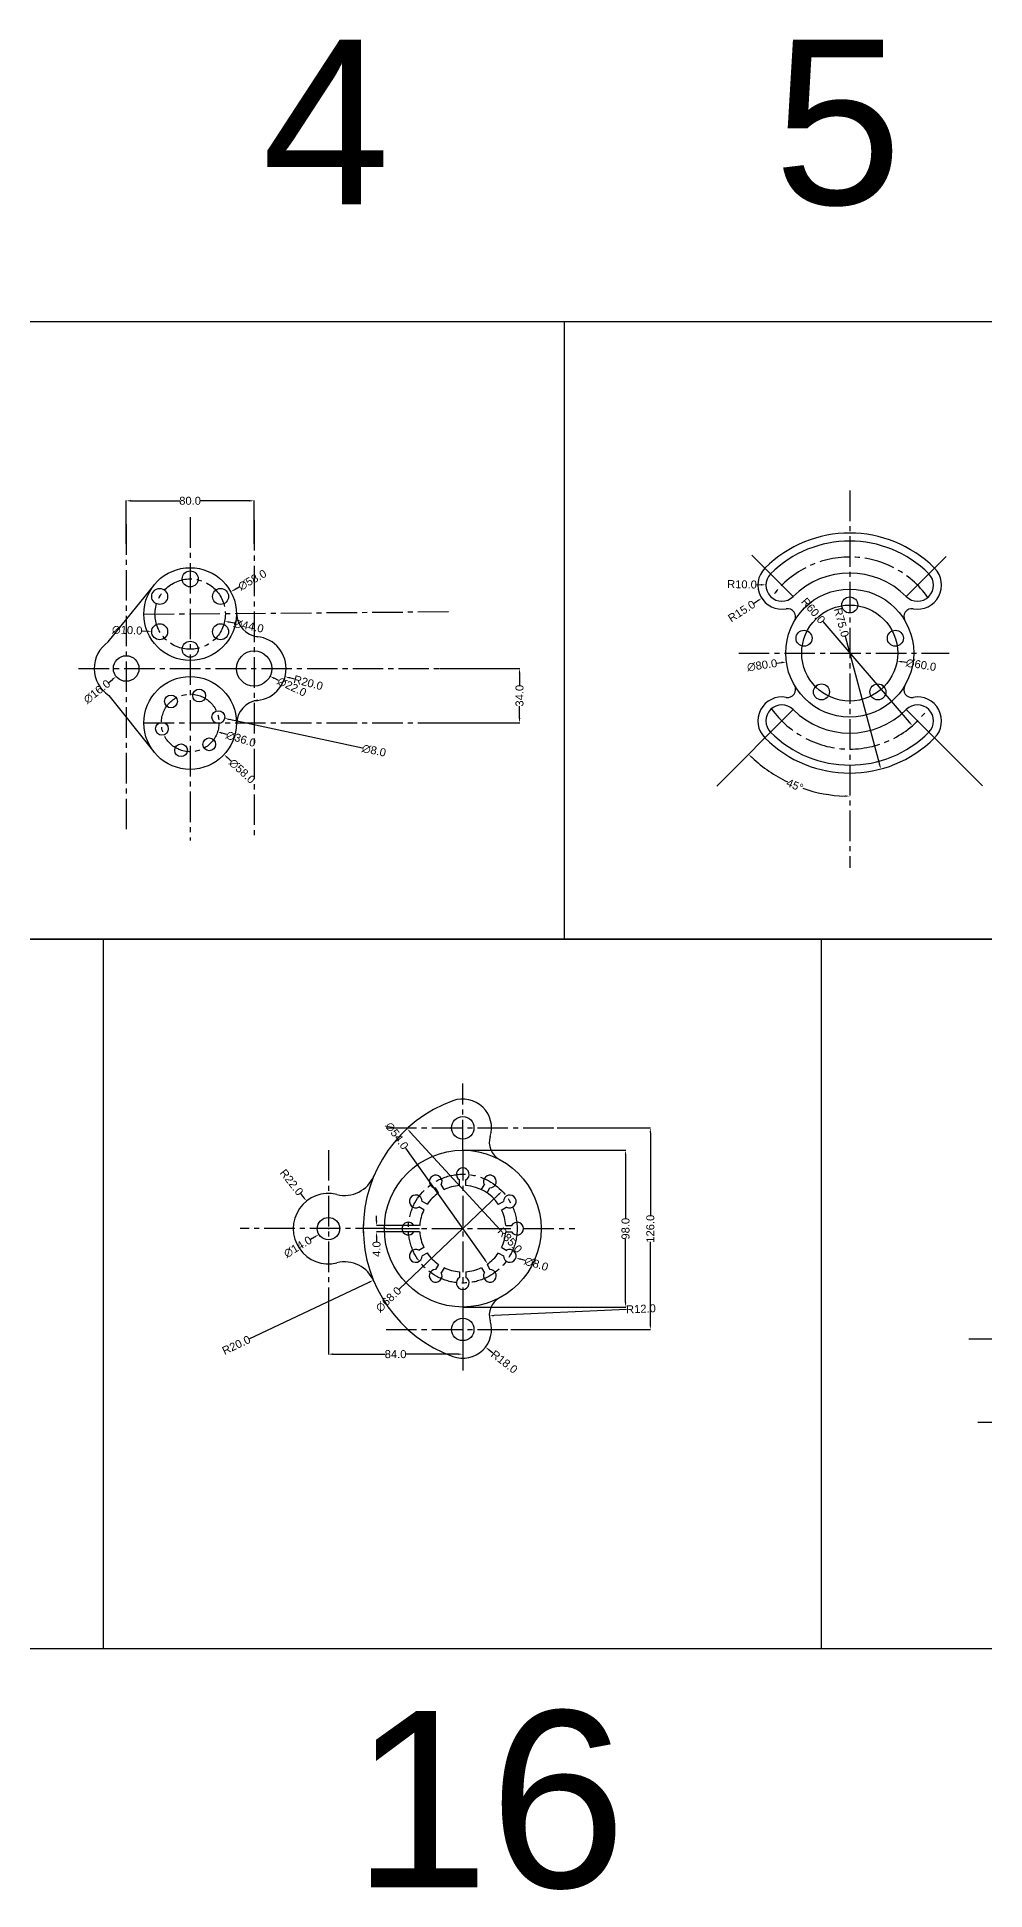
# Model space of a CAD drawing. Header units: millimetres. Extents: x 27 to 4233, y 1813 to 2971.
# Drawn here: x 1288 to 1880, y 1813 to 2971 of the extents above; entities that cross this region are included whole.
import ezdxf

# ---------------------------------------------------------------- set-up
doc = ezdxf.new("R2010")
doc.units = ezdxf.units.MM
doc.linetypes.add('CENTER2', pattern=[28.575, 19.05, -3.175, 3.175, -3.175])
doc.styles.get("Standard").update_dxf_attribs({"font": 'arial.ttf'})
doc.dimstyles.get("Standard").update_dxf_attribs({"dimtxt": 5, "dimasz": 3, "dimexe": 0.18, "dimexo": 0.0625, "dimgap": 0.09, "dimtad": 0, "dimdec": 1, "dimzin": 0, "dimdsep": 46, "dimtxsty": 'Standard', "dimcen": 0.09, "dimadec": 0, "dimazin": 0, "dimtfac": 1, "dimtdec": 1, "dimtofl": 0, "dimtmove": 0, "dimatfit": 3, "dimfxl": 1, "dimtolj": 1, "dimtzin": 0, "dimarcsym": 0})

# ---------------------------------------------------------------- blocks, each defined once
blk = doc.blocks.new('*D97')
at = {"color": 0, "lineweight": -2, "transparency": 16777216}
for p, q in [((1610.7, 2275.2), (1655.8, 2275.2)), ((1655.7, 2272.2), (1655.7, 2232.8)), ((1655.7, 2180.2), (1655.7, 2219.7)), ((1610.7, 2177.2), (1655.8, 2177.2))]:
    blk.add_line(p, q, dxfattribs=at)
at = {"color": 0, "transparency": 16777216}
for points in [[(1655.2, 2272.2), (1656.2, 2272.2), (1655.7, 2275.2)], [(1655.2, 2180.2), (1656.2, 2180.2), (1655.7, 2177.2)]]:
    blk.add_solid(points, dxfattribs=at)
at = {"layer": 'Defpoints', "color": 0, "transparency": 16777216}
for p in [(1610.7, 2275.2), (1610.7, 2177.2), (1655.7, 2177.2)]:
    blk.add_point(p, dxfattribs=at)
at = {"color": 0, "transparency": 16777216, "insert": (1655.7, 2226.2), "char_height": 5, "attachment_point": 5, "rotation": 90}
blk.add_mtext('\\A1;98.0', dxfattribs=at)
blk = doc.blocks.new('*D98')
at = {"color": 0, "lineweight": -2, "transparency": 16777216}
for p, q in [((1612.9, 2289.2), (1671.4, 2289.2)), ((1671.2, 2286.2), (1671.2, 2234.5)), ((1671.2, 2166.2), (1671.2, 2218)), ((1612.9, 2163.2), (1671.4, 2163.2))]:
    blk.add_line(p, q, dxfattribs=at)
at = {"color": 0, "transparency": 16777216}
for points in [[(1670.7, 2286.2), (1671.7, 2286.2), (1671.2, 2289.2)], [(1670.7, 2166.2), (1671.7, 2166.2), (1671.2, 2163.2)]]:
    blk.add_solid(points, dxfattribs=at)
at = {"layer": 'Defpoints', "color": 0, "transparency": 16777216}
for p in [(1612.9, 2289.2), (1612.9, 2163.2), (1671.2, 2163.2)]:
    blk.add_point(p, dxfattribs=at)
at = {"color": 0, "transparency": 16777216, "insert": (1671.2, 2226.2), "char_height": 5, "attachment_point": 5, "rotation": 90}
blk.add_mtext('\\A1;126.0', dxfattribs=at)
blk = doc.blocks.new('*D99')
at = {"color": 0, "lineweight": -2, "transparency": 16777216}
blk.add_line((1514.2, 2188.4), (1576.3, 2247.6), dxfattribs=at)
at = {"color": 0, "transparency": 16777216}
blk.add_solid([(1576, 2248), (1576.7, 2247.3), (1578.5, 2249.7)], dxfattribs=at)
at = {"layer": 'Defpoints', "color": 0, "transparency": 16777216}
for p in [(1578.5, 2249.7), (1529.3, 2202.8)]:
    blk.add_point(p, dxfattribs=at)
at = {"color": 0, "transparency": 16777216, "insert": (1507.5, 2182), "char_height": 5, "attachment_point": 5, "rotation": 43.6597}
blk.add_mtext('\\A1;∅68.0', dxfattribs=at)
blk = doc.blocks.new('*D100')
at = {"color": 0, "lineweight": -2, "transparency": 16777216}
blk.add_line((1518.1, 2276.6), (1567.8, 2206.7), dxfattribs=at)
at = {"color": 0, "transparency": 16777216}
blk.add_solid([(1568.2, 2207), (1567.4, 2206.4), (1569.5, 2204.2)], dxfattribs=at)
at = {"layer": 'Defpoints', "color": 0, "transparency": 16777216}
for p in [(1538.3, 2248.2), (1569.5, 2204.2)]:
    blk.add_point(p, dxfattribs=at)
at = {"color": 0, "transparency": 16777216, "insert": (1512.7, 2284.2), "char_height": 5, "attachment_point": 5, "rotation": 305.4047}
blk.add_mtext('\\A1;∅54.0', dxfattribs=at)
blk = doc.blocks.new('*U101')
for p, q in [((-5.5, 2), (-1.9, 2)), ((-5.5, -2), (-1.9, -2))]:
    blk.add_line(p, q)
blk.add_arc((1.5, 0), 4, 210, 150)
blk = doc.blocks.new('*U102')
at = {"color": 0, "linetype": 'ByBlock', "lineweight": -2, "transparency": 16777216}
for p, rotation in [((4709.8, 426.6), 120), ((4726, 430.9), 90.00000000000001), ((4742.2, 426.6), 60.00000000000001), ((4697.9, 414.7), 150), ((4754.1, 414.7), 30), ((4693.5, 398.5), 180), ((4697.9, 382.2), 210), ((4754.1, 382.2), 329.9999999999999), ((4709.8, 370.3), 239.9999999999999), ((4726, 366), 269.9999999999999), ((4742.2, 370.3), 299.9999999999999)]:
    blk.add_blockref('*U101', p, dxfattribs=dict(at, rotation=rotation))
blk.add_blockref('*U101', (4758.5, 398.5), dxfattribs=at)
blk = doc.blocks.new('*D103')
at = {"color": 0, "lineweight": -2, "transparency": 16777216}
for p, q in [((1583.3, 2209.1), (1583.3, 2209.3)), ((1583.3, 2209.2), (1583.4, 2209.2)), ((1592.9, 2206.3), (1590, 2207.2))]:
    blk.add_line(p, q, dxfattribs=at)
at = {"color": 0, "transparency": 16777216}
blk.add_solid([(1590.2, 2207.6), (1589.9, 2206.7), (1587.2, 2208)], dxfattribs=at)
at = {"layer": 'Defpoints', "color": 0, "transparency": 16777216}
for p in [(1579.5, 2210.4), (1587.2, 2208)]:
    blk.add_point(p, dxfattribs=at)
at = {"color": 0, "transparency": 16777216, "insert": (1599.9, 2204.1), "char_height": 5, "attachment_point": 5, "rotation": 342.6632}
blk.add_mtext('\\A1;∅8.0', dxfattribs=at)
blk = doc.blocks.new('*D104')
at = {"color": 0, "lineweight": -2, "transparency": 16777216}
for p, q in [((1526.9, 2228.2), (1499.9, 2228.2)), ((1526.9, 2224.2), (1499.9, 2224.2)), ((1500, 2231.2), (1500, 2234.2)), ((1500, 2221.2), (1500, 2218.2))]:
    blk.add_line(p, q, dxfattribs=at)
at = {"color": 0, "transparency": 16777216}
for points in [[(1499.5, 2231.2), (1500.5, 2231.2), (1500, 2228.2)], [(1499.5, 2221.2), (1500.5, 2221.2), (1500, 2224.2)]]:
    blk.add_solid(points, dxfattribs=at)
at = {"layer": 'Defpoints', "color": 0, "transparency": 16777216}
for p in [(1500, 2224.2), (1527, 2228.2), (1527, 2224.2)]:
    blk.add_point(p, dxfattribs=at)
at = {"color": 0, "transparency": 16777216, "insert": (1500, 2213.5), "char_height": 5, "attachment_point": 5, "rotation": 90}
blk.add_mtext('\\A1;4.0', dxfattribs=at)
blk = doc.blocks.new('*D105')
at = {"color": 0, "lineweight": -2, "transparency": 16777216}
for p, q in [((1469.9, 2180.5), (1469.9, 2147.6)), ((1553.9, 2180.5), (1553.9, 2147.6)), ((1472.9, 2147.8), (1505.3, 2147.8)), ((1550.9, 2147.8), (1518.5, 2147.8))]:
    blk.add_line(p, q, dxfattribs=at)
at = {"color": 0, "transparency": 16777216}
for points in [[(1472.9, 2148.3), (1472.9, 2147.3), (1469.9, 2147.8)], [(1550.9, 2148.3), (1550.9, 2147.3), (1553.9, 2147.8)]]:
    blk.add_solid(points, dxfattribs=at)
at = {"layer": 'Defpoints', "color": 0, "transparency": 16777216}
for p in [(1469.9, 2180.5), (1553.9, 2180.5), (1469.9, 2147.8)]:
    blk.add_point(p, dxfattribs=at)
at = {"color": 0, "transparency": 16777216, "insert": (1511.9, 2147.8), "char_height": 5, "attachment_point": 5}
blk.add_mtext('\\A1;84.0', dxfattribs=at)
blk = doc.blocks.new('*D106')
at = {"color": 0, "lineweight": -2, "transparency": 16777216}
for p, q in [((1469.8, 2226.2), (1470, 2226.2)), ((1469.9, 2226.1), (1469.9, 2226.3)), ((1458.7, 2219.6), (1461.3, 2221.1))]:
    blk.add_line(p, q, dxfattribs=at)
at = {"color": 0, "transparency": 16777216}
blk.add_solid([(1461.1, 2221.5), (1461.6, 2220.7), (1463.9, 2222.6)], dxfattribs=at)
at = {"layer": 'Defpoints', "color": 0, "transparency": 16777216}
for p in [(1475.9, 2229.8), (1463.9, 2222.6)]:
    blk.add_point(p, dxfattribs=at)
at = {"color": 0, "transparency": 16777216, "insert": (1450.8, 2214.8), "char_height": 5, "attachment_point": 5, "rotation": 30.8672}
blk.add_mtext('\\A1;∅14.0', dxfattribs=at)
blk = doc.blocks.new('*D107')
at = {"color": 0, "lineweight": -2, "transparency": 16777216}
blk.add_line((1577.3, 2225.6), (1521.1, 2286.5), dxfattribs=at)
at = {"color": 0, "transparency": 16777216}
blk.add_solid([(1521.5, 2286.9), (1520.8, 2286.2), (1519.1, 2288.7)], dxfattribs=at)
at = {"layer": 'Defpoints', "color": 0, "transparency": 16777216}
for p in [(1519.1, 2288.7), (1576.7, 2226.2)]:
    blk.add_point(p, dxfattribs=at)
at = {"color": 0, "transparency": 16777216, "insert": (1583.4, 2219), "char_height": 5, "attachment_point": 5, "rotation": 312.6602}
blk.add_mtext('\\A1;R85.0', dxfattribs=at)
blk = doc.blocks.new('*D108')
at = {"color": 0, "lineweight": -2, "transparency": 16777216}
blk.add_line((1656.3, 2175.7), (1573.5, 2171.9), dxfattribs=at)
at = {"color": 0, "transparency": 16777216}
blk.add_solid([(1573.5, 2172.4), (1573.5, 2171.4), (1570.5, 2171.8)], dxfattribs=at)
at = {"layer": 'Defpoints', "color": 0, "transparency": 16777216}
for p in [(1570.5, 2171.8), (1582.5, 2172.3)]:
    blk.add_point(p, dxfattribs=at)
at = {"color": 0, "transparency": 16777216, "insert": (1665.3, 2176.1), "char_height": 5, "attachment_point": 5, "rotation": 2.568}
blk.add_mtext('\\A1;R12.0', dxfattribs=at)
blk = doc.blocks.new('*D109')
at = {"color": 0, "lineweight": -2, "transparency": 16777216}
blk.add_line((1420.4, 2157.3), (1495.3, 2192.7), dxfattribs=at)
at = {"color": 0, "transparency": 16777216}
blk.add_solid([(1495.1, 2193.2), (1495.5, 2192.3), (1498, 2194)], dxfattribs=at)
at = {"layer": 'Defpoints', "color": 0, "transparency": 16777216}
for p in [(1498, 2194), (1479.9, 2185.5)]:
    blk.add_point(p, dxfattribs=at)
at = {"color": 0, "transparency": 16777216, "insert": (1412.3, 2153.5), "char_height": 5, "attachment_point": 5, "rotation": 25.2953}
blk.add_mtext('\\A1;R20.0', dxfattribs=at)
blk = doc.blocks.new('*D110')
at = {"color": 0, "lineweight": -2, "transparency": 16777216}
for p, q in [((1452.5, 2248.2), (1454.4, 2245.8)), ((1469.8, 2226.2), (1470, 2226.2)), ((1469.9, 2226.1), (1469.9, 2226.3))]:
    blk.add_line(p, q, dxfattribs=at)
at = {"color": 0, "transparency": 16777216}
blk.add_solid([(1454.8, 2246.1), (1454, 2245.5), (1456.2, 2243.5)], dxfattribs=at)
at = {"layer": 'Defpoints', "color": 0, "transparency": 16777216}
for p in [(1456.2, 2243.5), (1469.9, 2226.2)]:
    blk.add_point(p, dxfattribs=at)
at = {"color": 0, "transparency": 16777216, "insert": (1446.9, 2255.2), "char_height": 5, "attachment_point": 5, "rotation": 308.432}
blk.add_mtext('\\A1;R22.0', dxfattribs=at)
blk = doc.blocks.new('*D111')
at = {"color": 0, "lineweight": -2, "transparency": 16777216}
for p, q in [((1553.8, 2163.2), (1554, 2163.2)), ((1553.9, 2163.1), (1553.9, 2163.3)), ((1572.8, 2148.5), (1570.5, 2150.3))]:
    blk.add_line(p, q, dxfattribs=at)
at = {"color": 0, "transparency": 16777216}
blk.add_solid([(1570.8, 2150.7), (1570.2, 2149.9), (1568.1, 2152.2)], dxfattribs=at)
at = {"layer": 'Defpoints', "color": 0, "transparency": 16777216}
for p in [(1553.9, 2163.2), (1568.1, 2152.2)]:
    blk.add_point(p, dxfattribs=at)
at = {"color": 0, "transparency": 16777216, "insert": (1579.9, 2143), "char_height": 5, "attachment_point": 5, "rotation": 322.1024}
blk.add_mtext('\\A1;R18.0', dxfattribs=at)
blk = doc.blocks.new('*U124')
blk.add_circle((0, 0), 5)
blk = doc.blocks.new('*U125')
at = {"color": 0, "linetype": 'ByBlock', "lineweight": -2, "transparency": 16777216}
blk.add_blockref('*U124', (3857.9, 2163.7), dxfattribs=at)
for p, rotation in [((3838.8, 2152.7), 59.99999999999999), ((3876.9, 2152.7), 300.0000000000001), ((3838.8, 2130.7), 120), ((3876.9, 2130.7), 240), ((3857.9, 2119.7), 180)]:
    blk.add_blockref('*U124', p, dxfattribs=dict(at, rotation=rotation))
blk = doc.blocks.new('*U126')
blk.add_circle((0, 0), 4)
blk = doc.blocks.new('*U127')
at = {"color": 0, "linetype": 'ByBlock', "lineweight": -2, "transparency": 16777216}
for p, rotation in [((3863.5, 2090.8), 299.9999999999999), ((3840.2, 2070), 59.99999999999999), ((3875.5, 2077.3), 240), ((3852.2, 2056.6), 120), ((3869.8, 2060.3), 180)]:
    blk.add_blockref('*U126', p, dxfattribs=dict(at, rotation=rotation))
blk.add_blockref('*U126', (3845.9, 2087.1), dxfattribs=at)
blk = doc.blocks.new('*D132')
at = {"color": 0, "lineweight": -2, "transparency": 16777216}
for p, q in [((1414.1, 2627.2), (1411.5, 2625.7)), ((1383.4, 2610.2), (1383.4, 2610.4)), ((1383.4, 2610.3), (1383.5, 2610.3))]:
    blk.add_line(p, q, dxfattribs=at)
at = {"color": 0, "transparency": 16777216}
blk.add_solid([(1411.2, 2626.1), (1411.7, 2625.3), (1408.9, 2624.3)], dxfattribs=at)
at = {"layer": 'Defpoints', "color": 0, "transparency": 16777216}
for p in [(1408.9, 2624.3), (1358, 2596.3)]:
    blk.add_point(p, dxfattribs=at)
at = {"color": 0, "transparency": 16777216, "insert": (1422.3, 2631.6), "char_height": 5, "attachment_point": 5, "rotation": 28.82}
blk.add_mtext('\\A1;∅58.0', dxfattribs=at)
blk = doc.blocks.new('*D133')
at = {"color": 0, "lineweight": -2, "transparency": 16777216}
for p, q in [((1383.4, 2610.2), (1383.4, 2610.4)), ((1383.4, 2610.3), (1383.5, 2610.3)), ((1410.9, 2604.7), (1407.9, 2605.3))]:
    blk.add_line(p, q, dxfattribs=at)
at = {"color": 0, "transparency": 16777216}
blk.add_solid([(1408, 2605.8), (1407.8, 2604.8), (1405, 2605.9)], dxfattribs=at)
at = {"layer": 'Defpoints', "color": 0, "transparency": 16777216}
for p in [(1361.9, 2614.7), (1405, 2605.9)]:
    blk.add_point(p, dxfattribs=at)
at = {"color": 0, "transparency": 16777216, "insert": (1420, 2602.8), "char_height": 5, "attachment_point": 5, "rotation": 348.4657}
blk.add_mtext('\\A1;∅44.0', dxfattribs=at)
blk = doc.blocks.new('*D134')
at = {"color": 0, "lineweight": -2, "transparency": 16777216}
for p, q in [((1353.4, 2599.8), (1356.4, 2599.6)), ((1364.3, 2599.3), (1364.5, 2599.3)), ((1364.4, 2599.2), (1364.4, 2599.4))]:
    blk.add_line(p, q, dxfattribs=at)
at = {"color": 0, "transparency": 16777216}
blk.add_solid([(1356.4, 2600.1), (1356.4, 2599.1), (1359.4, 2599.5)], dxfattribs=at)
at = {"layer": 'Defpoints', "color": 0, "transparency": 16777216}
for p in [(1359.4, 2599.5), (1369.4, 2599.1)]:
    blk.add_point(p, dxfattribs=at)
at = {"color": 0, "transparency": 16777216, "insert": (1344.1, 2600.2), "char_height": 5, "attachment_point": 5, "rotation": 357.4937}
blk.add_mtext('\\A1;∅10.0', dxfattribs=at)
blk = doc.blocks.new('*D135')
at = {"color": 0, "lineweight": -2, "transparency": 16777216}
for p, q in [((1423.4, 2576.2), (1423.4, 2576.4)), ((1423.4, 2576.3), (1423.5, 2576.3)), ((1448.6, 2569.7), (1445.7, 2570.4))]:
    blk.add_line(p, q, dxfattribs=at)
at = {"color": 0, "transparency": 16777216}
blk.add_solid([(1445.8, 2570.9), (1445.6, 2570), (1442.8, 2571.2)], dxfattribs=at)
at = {"layer": 'Defpoints', "color": 0, "transparency": 16777216}
for p in [(1423.4, 2576.3), (1442.8, 2571.2)]:
    blk.add_point(p, dxfattribs=at)
at = {"color": 0, "transparency": 16777216, "insert": (1457.3, 2567.4), "char_height": 5, "attachment_point": 5, "rotation": 345.2967}
blk.add_mtext('\\A1;R20.0', dxfattribs=at)
blk = doc.blocks.new('*D136')
at = {"color": 0, "lineweight": -2, "transparency": 16777216}
for p, q in [((1423.4, 2576.2), (1423.4, 2576.4)), ((1423.4, 2576.3), (1423.5, 2576.3)), ((1438.7, 2568.8), (1436, 2570.2))]:
    blk.add_line(p, q, dxfattribs=at)
at = {"color": 0, "transparency": 16777216}
blk.add_solid([(1436.3, 2570.6), (1435.8, 2569.7), (1433.3, 2571.5)], dxfattribs=at)
at = {"layer": 'Defpoints', "color": 0, "transparency": 16777216}
for p in [(1413.6, 2581.1), (1433.3, 2571.5)]:
    blk.add_point(p, dxfattribs=at)
at = {"color": 0, "transparency": 16777216, "insert": (1447.1, 2564.8), "char_height": 5, "attachment_point": 5, "rotation": 334.0499}
blk.add_mtext('\\A1;∅22.0', dxfattribs=at)
blk = doc.blocks.new('*D137')
at = {"color": 0, "lineweight": -2, "transparency": 16777216}
for p, q in [((1343.4, 2576.2), (1343.4, 2576.4)), ((1343.4, 2576.3), (1343.5, 2576.3)), ((1332.5, 2567.6), (1334.8, 2569.5))]:
    blk.add_line(p, q, dxfattribs=at)
at = {"color": 0, "transparency": 16777216}
blk.add_solid([(1334.5, 2569.9), (1335.1, 2569.1), (1337.2, 2571.3)], dxfattribs=at)
at = {"layer": 'Defpoints', "color": 0, "transparency": 16777216}
for p in [(1337.2, 2571.3), (1349.7, 2581.2)]:
    blk.add_point(p, dxfattribs=at)
at = {"color": 0, "transparency": 16777216, "insert": (1325.2, 2561.8), "char_height": 5, "attachment_point": 5, "rotation": 38.3052}
blk.add_mtext('\\A1;∅16.0', dxfattribs=at)
blk = doc.blocks.new('*D138')
at = {"color": 0, "lineweight": -2, "transparency": 16777216}
for p, q in [((1383.4, 2542.2), (1383.4, 2542.4)), ((1383.4, 2542.3), (1383.5, 2542.3)), ((1409.1, 2518.4), (1406.9, 2520.5))]:
    blk.add_line(p, q, dxfattribs=at)
at = {"color": 0, "transparency": 16777216}
blk.add_solid([(1407.2, 2520.9), (1406.5, 2520.1), (1404.7, 2522.5)], dxfattribs=at)
at = {"layer": 'Defpoints', "color": 0, "transparency": 16777216}
for p in [(1362.2, 2562), (1404.7, 2522.5)]:
    blk.add_point(p, dxfattribs=at)
at = {"color": 0, "transparency": 16777216, "insert": (1415.9, 2512.1), "char_height": 5, "attachment_point": 5, "rotation": 317.0663}
blk.add_mtext('\\A1;∅58.0', dxfattribs=at)
blk = doc.blocks.new('*D139')
at = {"color": 0, "lineweight": -2, "transparency": 16777216}
for p, q in [((1383.4, 2542.2), (1383.4, 2542.4)), ((1383.4, 2542.3), (1383.5, 2542.3)), ((1406.3, 2535), (1403.5, 2535.9))]:
    blk.add_line(p, q, dxfattribs=at)
at = {"color": 0, "transparency": 16777216}
blk.add_solid([(1403.6, 2536.4), (1403.3, 2535.4), (1400.6, 2536.8)], dxfattribs=at)
at = {"layer": 'Defpoints', "color": 0, "transparency": 16777216}
for p in [(1366.3, 2547.7), (1400.6, 2536.8)]:
    blk.add_point(p, dxfattribs=at)
at = {"color": 0, "transparency": 16777216, "insert": (1415.2, 2532.2), "char_height": 5, "attachment_point": 5, "rotation": 342.378}
blk.add_mtext('\\A1;∅36.0', dxfattribs=at)
blk = doc.blocks.new('*D140')
at = {"color": 0, "lineweight": -2, "transparency": 16777216}
for p, q in [((1401, 2545.9), (1401.2, 2545.9)), ((1401.1, 2545.9), (1401.1, 2546)), ((1491.2, 2526.5), (1407.9, 2544.5))]:
    blk.add_line(p, q, dxfattribs=at)
at = {"color": 0, "transparency": 16777216}
blk.add_solid([(1408, 2545), (1407.8, 2544), (1405, 2545.1)], dxfattribs=at)
at = {"layer": 'Defpoints', "color": 0, "transparency": 16777216}
for p in [(1397.2, 2546.8), (1405, 2545.1)]:
    blk.add_point(p, dxfattribs=at)
at = {"color": 0, "transparency": 16777216, "insert": (1498.4, 2525), "char_height": 5, "attachment_point": 5, "rotation": 347.8453}
blk.add_mtext('\\A1;∅8.0', dxfattribs=at)
blk = doc.blocks.new('*D141')
at = {"color": 0, "lineweight": -2, "transparency": 16777216}
for p, q in [((1539.5, 2576.3), (1589.6, 2576.3)), ((1589.4, 2573.3), (1589.4, 2565.9)), ((1589.4, 2545.3), (1589.4, 2552.7)), ((1539.5, 2542.3), (1589.6, 2542.3))]:
    blk.add_line(p, q, dxfattribs=at)
at = {"color": 0, "transparency": 16777216}
for points in [[(1588.9, 2573.3), (1589.9, 2573.3), (1589.4, 2576.3)], [(1588.9, 2545.3), (1589.9, 2545.3), (1589.4, 2542.3)]]:
    blk.add_solid(points, dxfattribs=at)
at = {"layer": 'Defpoints', "color": 0, "transparency": 16777216}
for p in [(1539.4, 2576.3), (1589.4, 2576.3), (1539.4, 2542.3)]:
    blk.add_point(p, dxfattribs=at)
at = {"color": 0, "transparency": 16777216, "insert": (1589.4, 2559.3), "char_height": 5, "attachment_point": 5, "rotation": 90}
blk.add_mtext('\\A1;34.0', dxfattribs=at)
blk = doc.blocks.new('*D142')
at = {"color": 0, "lineweight": -2, "transparency": 16777216}
for p, q in [((1343.4, 2654.2), (1343.4, 2681.3)), ((1346.4, 2681.1), (1376.9, 2681.1)), ((1420.4, 2681.1), (1390, 2681.1)), ((1423.4, 2654.2), (1423.4, 2681.3))]:
    blk.add_line(p, q, dxfattribs=at)
at = {"color": 0, "transparency": 16777216}
for points in [[(1346.4, 2681.6), (1346.4, 2680.6), (1343.4, 2681.1)], [(1420.4, 2681.6), (1420.4, 2680.6), (1423.4, 2681.1)]]:
    blk.add_solid(points, dxfattribs=at)
at = {"layer": 'Defpoints', "color": 0, "transparency": 16777216}
for p in [(1423.4, 2681.1), (1343.4, 2654.2), (1423.4, 2654.2)]:
    blk.add_point(p, dxfattribs=at)
at = {"color": 0, "transparency": 16777216, "insert": (1383.4, 2681.1), "char_height": 5, "attachment_point": 5}
blk.add_mtext('\\A1;80.0', dxfattribs=at)
blk = doc.blocks.new('*U128')
blk.add_circle((0, 0), 5)
blk = doc.blocks.new('*U129')
at = {"color": 0, "linetype": 'ByBlock', "lineweight": -2, "transparency": 16777216}
blk.add_blockref('*U128', (3060.6, 2383.5), dxfattribs=at)
for p, rotation in [((3032, 2362.7), 72), ((3089.1, 2362.7), 288), ((3042.9, 2329.2), 144), ((3078.2, 2329.2), 216)]:
    blk.add_blockref('*U128', p, dxfattribs=dict(at, rotation=rotation))
blk = doc.blocks.new('*D143')
at = {"color": 0, "lineweight": -2, "transparency": 16777216}
for start, end in [(226.9222, 244.2338), (250.7662, 268.0778)]:
    blk.add_arc((1795.9, 2585.9), 89.4, start, end, dxfattribs=at)
at = {"color": 0, "transparency": 16777216}
for points in [[(1734.4, 2520.3), (1735.1, 2521), (1732.6, 2522.7)], [(1792.9, 2497.1), (1792.9, 2496.1), (1795.9, 2496.5)]]:
    blk.add_solid(points, dxfattribs=at)
at = {"layer": 'Defpoints', "color": 0, "transparency": 16777216}
for p in [(1795.9, 2703.4), (1760.5, 2550.6), (1712.7, 2502.8), (1751.2, 2508.5), (1795.9, 2451.7)]:
    blk.add_point(p, dxfattribs=at)
at = {"color": 0, "transparency": 16777216, "insert": (1761.6, 2503.3), "char_height": 5, "attachment_point": 5, "rotation": 337.5}
blk.add_mtext('\\A1;45°', dxfattribs=at)
blk = doc.blocks.new('*D144')
at = {"color": 0, "lineweight": -2, "transparency": 16777216}
for p, q in [((1735.8, 2617), (1738.3, 2618.6)), ((1753.4, 2628.3), (1753.4, 2628.5)), ((1753.4, 2628.4), (1753.5, 2628.4))]:
    blk.add_line(p, q, dxfattribs=at)
at = {"color": 0, "transparency": 16777216}
blk.add_solid([(1738, 2619), (1738.6, 2618.2), (1740.8, 2620.2)], dxfattribs=at)
at = {"layer": 'Defpoints', "color": 0, "transparency": 16777216}
for p in [(1740.8, 2620.2), (1753.4, 2628.4)]:
    blk.add_point(p, dxfattribs=at)
at = {"color": 0, "transparency": 16777216, "insert": (1728.3, 2612.1), "char_height": 5, "attachment_point": 5, "rotation": 32.8501}
blk.add_mtext('\\A1;R15.0', dxfattribs=at)
blk = doc.blocks.new('*D145')
at = {"color": 0, "lineweight": -2, "transparency": 16777216}
for p, q in [((1737.4, 2628.7), (1740.4, 2628.6)), ((1753.4, 2628.3), (1753.4, 2628.5)), ((1753.4, 2628.4), (1753.5, 2628.4))]:
    blk.add_line(p, q, dxfattribs=at)
at = {"color": 0, "transparency": 16777216}
blk.add_solid([(1740.5, 2629.1), (1740.4, 2628.1), (1743.4, 2628.6)], dxfattribs=at)
at = {"layer": 'Defpoints', "color": 0, "transparency": 16777216}
for p in [(1743.4, 2628.6), (1753.4, 2628.4)]:
    blk.add_point(p, dxfattribs=at)
at = {"color": 0, "transparency": 16777216, "insert": (1728.5, 2628.9), "char_height": 5, "attachment_point": 5, "rotation": 358.769}
blk.add_mtext('\\A1;R10.0', dxfattribs=at)
blk = doc.blocks.new('*D146')
at = {"color": 0, "lineweight": -2, "transparency": 16777216}
blk.add_line((1793, 2596.5), (1814.5, 2516.4), dxfattribs=at)
at = {"color": 0, "transparency": 16777216}
blk.add_solid([(1815, 2516.5), (1814, 2516.3), (1815.3, 2513.5)], dxfattribs=at)
at = {"layer": 'Defpoints', "color": 0, "transparency": 16777216}
for p in [(1795.9, 2585.9), (1815.3, 2513.5)]:
    blk.add_point(p, dxfattribs=at)
at = {"color": 0, "transparency": 16777216, "insert": (1790.7, 2605.1), "char_height": 5, "attachment_point": 5, "rotation": 285.0025}
blk.add_mtext('\\A1;R75.0', dxfattribs=at)
blk = doc.blocks.new('*D147')
at = {"color": 0, "lineweight": -2, "transparency": 16777216}
blk.add_line((1779, 2605.6), (1833.1, 2542.8), dxfattribs=at)
at = {"color": 0, "transparency": 16777216}
blk.add_solid([(1833.5, 2543.1), (1832.7, 2542.4), (1835, 2540.5)], dxfattribs=at)
at = {"layer": 'Defpoints', "color": 0, "transparency": 16777216}
for p in [(1795.9, 2585.9), (1835, 2540.5)]:
    blk.add_point(p, dxfattribs=at)
at = {"color": 0, "transparency": 16777216, "insert": (1773.1, 2612.4), "char_height": 5, "attachment_point": 5, "rotation": 310.7617}
blk.add_mtext('\\A1;R60.0', dxfattribs=at)
blk = doc.blocks.new('*D148')
at = {"color": 0, "lineweight": -2, "transparency": 16777216}
for p, q in [((1795.8, 2585.9), (1796, 2585.9)), ((1795.9, 2585.9), (1795.9, 2586)), ((1750.3, 2579.6), (1753.3, 2580))]:
    blk.add_line(p, q, dxfattribs=at)
at = {"color": 0, "transparency": 16777216}
blk.add_solid([(1753.2, 2580.5), (1753.4, 2579.5), (1756.3, 2580.4)], dxfattribs=at)
at = {"layer": 'Defpoints', "color": 0, "transparency": 16777216}
for p in [(1835.5, 2591.5), (1756.3, 2580.4)]:
    blk.add_point(p, dxfattribs=at)
at = {"color": 0, "transparency": 16777216, "insert": (1741.1, 2578.3), "char_height": 5, "attachment_point": 5, "rotation": 7.953}
blk.add_mtext('\\A1;∅80.0', dxfattribs=at)
blk = doc.blocks.new('*D149')
at = {"color": 0, "lineweight": -2, "transparency": 16777216}
for p, q in [((1795.8, 2585.9), (1796, 2585.9)), ((1795.9, 2585.9), (1795.9, 2586)), ((1831.4, 2580), (1828.4, 2580.5))]:
    blk.add_line(p, q, dxfattribs=at)
at = {"color": 0, "transparency": 16777216}
blk.add_solid([(1828.5, 2581), (1828.3, 2580), (1825.5, 2581)], dxfattribs=at)
at = {"layer": 'Defpoints', "color": 0, "transparency": 16777216}
for p in [(1766.3, 2590.9), (1825.5, 2581)]:
    blk.add_point(p, dxfattribs=at)
at = {"color": 0, "transparency": 16777216, "insert": (1840.5, 2578.5), "char_height": 5, "attachment_point": 5, "rotation": 350.5306}
blk.add_mtext('\\A1;∅60.0', dxfattribs=at)

msp = doc.modelspace()

# ---------------------------------------------------------------- linework, layer by layer
for p, q in [((1617.4, 2793.14), (1617.4, 2407.07)), ((1760.51, 2621.3), (1734.68, 2647.13)), ((1831.22, 2621.3), (1856.27, 2646.34)), ((1332.26, 2592.86), (1360.84, 2628.44)), ((1332.53, 2559.52), (1360.8, 2524.17)), ((1776.14, 2566.21), (1773.7, 2563.77)), ((1815.6, 2566.21), (1818.04, 2563.77)), ((1815.6, 2566.21), (1818.04, 2563.77)), ((1815.6, 2566.21), (1818.04, 2563.77)), ((1760.51, 2550.59), (1712.69, 2502.76)), ((1831.22, 2550.59), (1878.87, 2502.94)), ((1831.22, 2550.59), (1878.87, 2502.94)), ((1831.22, 2550.59), (1878.87, 2502.94)), ((1329.09, 2407.07), (1329.09, 1963.62)), ((1778.12, 2407.07), (1778.12, 1963.62)), ((1553.9, 2275.24), (1615.29, 2275.24)), ((1515.9, 2226.24), (1519.9, 2226.24)), ((1523.9, 2226.24), (1526.9, 2226.24)), ((1580.9, 2226.24), (1583.9, 2226.24)), ((1553.9, 2177.24), (1640.09, 2177.24)), ((1583.9, 2163.24), (1635.17, 2163.24))]:
    msp.add_line(p, q)
at = {"linetype": 'CENTER2'}
for p, q in [((1795.87, 2687.52), (1795.87, 2451.65)), ((1343.45, 2666.4), (1343.45, 2473.38)), ((1383.45, 2670.8), (1383.45, 2468.9)), ((1423.45, 2669.04), (1423.45, 2471.14)), ((1354.45, 2610.28), (1547.85, 2611.85)), ((1726.52, 2585.94), (1858.15, 2585.94)), ((1313.67, 2576.28), (1545.04, 2576.28)), ((1354.45, 2542.28), (1549.54, 2542.28)), ((1553.9, 2275.29), (1553.9, 2316.85)), ((1505.98, 2289.24), (1615.77, 2289.24)), ((1469.9, 2275.29), (1469.9, 2152.65)), ((1553.9, 2275.29), (1553.9, 2152.65)), ((1505.98, 2226.24), (1414.63, 2226.24)), ((1505.98, 2226.24), (1583.9, 2226.24)), ((1591.9, 2226.24), (1624.03, 2226.24)), ((1505.98, 2163.24), (1583.9, 2163.24)), ((1870.45, 2157.29), (1935.53, 2157.29)), ((1553.9, 2152.65), (1553.9, 2137.5)), ((1875.96, 2105.29), (2015.9, 2105.29))]:
    msp.add_line(p, q, dxfattribs=at)
for points in [[(26.78, 2793.14), (4232.81, 2793.14), (4232.81, 2407.07), (26.78, 2407.07)], [(26.78, 2407.07), (2247.7, 2407.07), (2247.7, 1963.62), (26.78, 1963.62)]]:
    msp.add_lwpolyline(points, close=True)
for centre, radius in [((1383.45, 2610.28), 29), ((1795.87, 2585.94), 40), ((1795.87, 2585.94), 30), ((1343.45, 2576.28), 8), ((1423.45, 2576.28), 11), ((1383.45, 2542.28), 29), ((1553.9, 2289.24), 7), ((1553.9, 2226.24), 49), ((1469.9, 2226.24), 7), ((1553.9, 2163.24), 7)]:
    msp.add_circle(centre, radius)
for centre, radius in [((1383.45, 2610.28), 22), ((1383.45, 2542.28), 18), ((1553.9, 2226.24), 34)]:
    msp.add_circle(centre, radius, dxfattribs=at)
for centre, radius, start, end in [((1795.87, 2585.94), 75, 45, 135), ((1795.87, 2585.94), 70, 45, 135), ((1753.44, 2628.37), 15, 135, 280.37784), ((1753.44, 2628.37), 10, 135, 315), ((1795.87, 2585.94), 50, 45, 135), ((1838.29, 2628.37), 10, 225, 45), ((1838.29, 2628.37), 15, 259.62216, 45), ((1427.44, 2611.06), 15, 181.00462, 182.94804), ((1427.44, 2611.06), 15, 181.00462, 263.44872), ((1757.04, 2608.7), 5, 329.62647, 100.37784), ((1834.69, 2608.7), 5, 79.62216, 210.37353), ((1423.45, 2576.28), 20, 270, 90), ((1343.45, 2576.28), 20, 124.00325, 236.93364), ((1757.04, 2563.19), 5, 259.62216, 30.37353), ((1834.69, 2563.19), 5, 149.62647, 280.37784), ((1427.44, 2541.51), 15, 96.55128, 178.99538), ((1753.44, 2543.52), 15, 79.62216, 225), ((1753.44, 2543.52), 10, 45, 225), ((1795.87, 2585.94), 50, 225, 315), ((1838.29, 2543.52), 10, 315, 135), ((1838.29, 2543.52), 15, 315, 100.37784), ((1795.87, 2585.94), 70, 225, 315), ((1795.87, 2585.94), 75, 225, 315), ((1576.7, 2226.24), 85, 109.89825, 250.10175), ((1553.9, 2289.24), 18, 342.31981, 109.89825), ((1582.48, 2280.13), 12, 162.31981, 242.05825), ((1479.95, 2267.02), 20, 256.16062, 337.14576), ((1469.9, 2226.24), 22, 76.16062, 283.83938), ((1553.9, 2226.24), 27, 124.24802, 145.75198), ((1553.9, 2226.24), 27, 94.24802, 115.75198), ((1553.9, 2226.24), 27, 34.24802, 85.75198), ((1553.9, 2226.24), 27, 154.24802, 175.75198), ((1553.9, 2226.24), 27, 4.24802, 25.75198), ((1469.9, 2226.24), 22, 353.16842, 6.83158), ((1553.9, 2226.24), 27, 184.24802, 205.75198), ((1553.9, 2226.24), 27, 334.24802, 355.75198), ((1479.95, 2185.46), 20, 22.85424, 103.83938), ((1553.9, 2226.24), 27, 214.24802, 235.75198), ((1553.9, 2226.24), 27, 244.24802, 265.75198), ((1553.9, 2226.24), 27, 274.24802, 295.75198), ((1553.9, 2226.24), 27, 304.24802, 325.75198), ((1582.48, 2172.35), 12, 117.94175, 197.68019), ((1553.9, 2163.24), 18, 250.10175, 17.68019)]:
    msp.add_arc(centre, radius, start, end)
for start, end in [(35.43962, 144.56038), (215.43962, 324.56038)]:
    msp.add_arc((1795.87, 2585.94), 60, start, end, dxfattribs=at)

# ---------------------------------------------------------------- block references
for name, p in [('*U125', (-2474.42, 468.6)), ('*U129', (-1264.7, 232.49)), ('*U127', (-2474.42, 468.6)), ('*U102', (-3172.09, 1827.78))]:
    msp.add_blockref(name, p)

# ---------------------------------------------------------------- texts
for s, height, p in [('1         2       3          4      5     6       7      8      9    10     11     12', 103.076, (148.07, 2866.29)), ('13         14      15      16       17      18', 110.2269, (72.77, 1814.55))]:
    msp.add_text(s, height=height).set_placement(p)

# ---------------------------------------------------------------- dimensions: what is measured, and where the dimension line sits
dim = msp.add_angular_dim_2l(base=(1751.15, 2508.5), line1=((1795.87, 2703.36), (1795.87, 2451.65)), line2=((1760.51, 2550.59), (1712.69, 2502.76)), dimstyle='Standard')
dim.commit()
dim.dimension.update_dxf_attribs({"geometry": '*D143', "text_midpoint": (1761.65, 2503.32)})
for base, p1, p2, picture, middle in [((1423.45, 2681.11), (1343.45, 2654.16), (1423.45, 2654.16), '*D142', (1383.45, 2681.11)), ((1469.9, 2147.83), (1553.9, 2180.53), (1469.9, 2180.53), '*D105', (1511.9, 2147.83))]:
    dim = msp.add_linear_dim(base=base, p1=p1, p2=p2, dimstyle='Standard')
    dim.commit()
    dim.dimension.update_dxf_attribs({"geometry": picture, "text_midpoint": middle})
for p1, p2, picture, middle in [((1358.04, 2596.3), (1408.85, 2624.26), '*D132', (1422.26, 2631.64)), ((1361.89, 2614.68), (1405, 2605.88), '*D133', (1419.99, 2602.83)), ((1369.39, 2599.06), (1359.4, 2599.5), '*D134', (1344.12, 2600.17)), ((1835.48, 2591.48), (1756.25, 2580.41), '*D148', (1741.11, 2578.29)), ((1766.28, 2590.88), (1825.46, 2581.01), '*D149', (1840.55, 2578.49)), ((1349.72, 2581.24), (1337.17, 2571.32), '*D137', (1325.17, 2561.84)), ((1413.56, 2581.1), (1433.34, 2571.47), '*D136', (1447.09, 2564.78)), ((1362.21, 2562.04), (1404.68, 2522.53), '*D138', (1415.88, 2512.11)), ((1366.29, 2547.73), (1400.6, 2536.83), '*D139', (1415.18, 2532.2)), ((1475.91, 2229.83), (1463.89, 2222.65), '*D106', (1450.76, 2214.8)), ((1579.53, 2210.43), (1587.16, 2208.05), '*D103', (1599.91, 2204.07))]:
    dim = msp.add_diameter_dim_2p(p1=p1, p2=p2, dimstyle='Standard')
    dim.commit()
    dim.dimension.update_dxf_attribs({"geometry": picture, "text_midpoint": middle})
for center, mpoint, picture, middle in [((1753.44, 2628.37), (1743.44, 2628.58), '*D145', (1728.48, 2628.9)), ((1753.44, 2628.37), (1740.84, 2620.23), '*D144', (1728.27, 2612.11)), ((1423.45, 2576.28), (1442.79, 2571.21), '*D135', (1457.27, 2567.41)), ((1469.9, 2226.24), (1456.23, 2243.47), '*D110', (1446.92, 2255.2)), ((1553.9, 2163.24), (1568.1, 2152.18), '*D111', (1579.92, 2142.99))]:
    dim = msp.add_radius_dim(center=center, mpoint=mpoint, dimstyle='Standard')
    dim.commit()
    dim.dimension.update_dxf_attribs({"geometry": picture, "text_midpoint": middle})
for center, mpoint, picture, middle in [((1795.87, 2585.94), (1835.04, 2540.5), '*D147', (1773.1, 2612.35)), ((1795.87, 2585.94), (1815.28, 2513.5), '*D146', (1790.73, 2605.13)), ((1576.7, 2226.24), (1519.1, 2288.75), '*D107', (1583.39, 2218.98)), ((1479.95, 2185.46), (1498.03, 2194), '*D109', (1412.26, 2153.47)), ((1582.48, 2172.35), (1570.5, 2171.81), '*D108', (1665.27, 2176.06))]:
    dim = msp.add_radius_dim(center=center, mpoint=mpoint, dimstyle='Standard')
    dim.commit()
    dim.dimension.update_dxf_attribs({"geometry": picture, "text_midpoint": middle, "dimtype": 164})
for base, p1, p2, picture, middle in [((1589.44, 2576.28), (1539.42, 2542.28), (1539.42, 2576.28), '*D141', (1589.44, 2559.28)), ((1671.25, 2163.24), (1612.88, 2289.24), (1612.88, 2163.24), '*D98', (1671.25, 2226.24)), ((1655.67, 2177.24), (1610.69, 2275.24), (1610.69, 2177.24), '*D97', (1655.67, 2226.24)), ((1500.04, 2224.24), (1526.98, 2228.24), (1526.98, 2224.24), '*D104', (1500.04, 2213.5))]:
    dim = msp.add_linear_dim(base=base, p1=p1, p2=p2, angle=90, dimstyle='Standard')
    dim.commit()
    dim.dimension.update_dxf_attribs({"geometry": picture, "text_midpoint": middle})
for p1, p2, picture, middle in [((1397.16, 2546.79), (1404.98, 2545.1), '*D140', (1498.39, 2524.98)), ((1538.26, 2248.24), (1569.54, 2204.23), '*D100', (1512.68, 2284.22)), ((1529.3, 2202.76), (1578.5, 2249.71), '*D99', (1507.5, 2181.95))]:
    dim = msp.add_diameter_dim_2p(p1=p1, p2=p2, dimstyle='Standard')
    dim.commit()
    dim.dimension.update_dxf_attribs({"geometry": picture, "text_midpoint": middle, "dimtype": 163})

doc.saveas('drawing.dxf')
